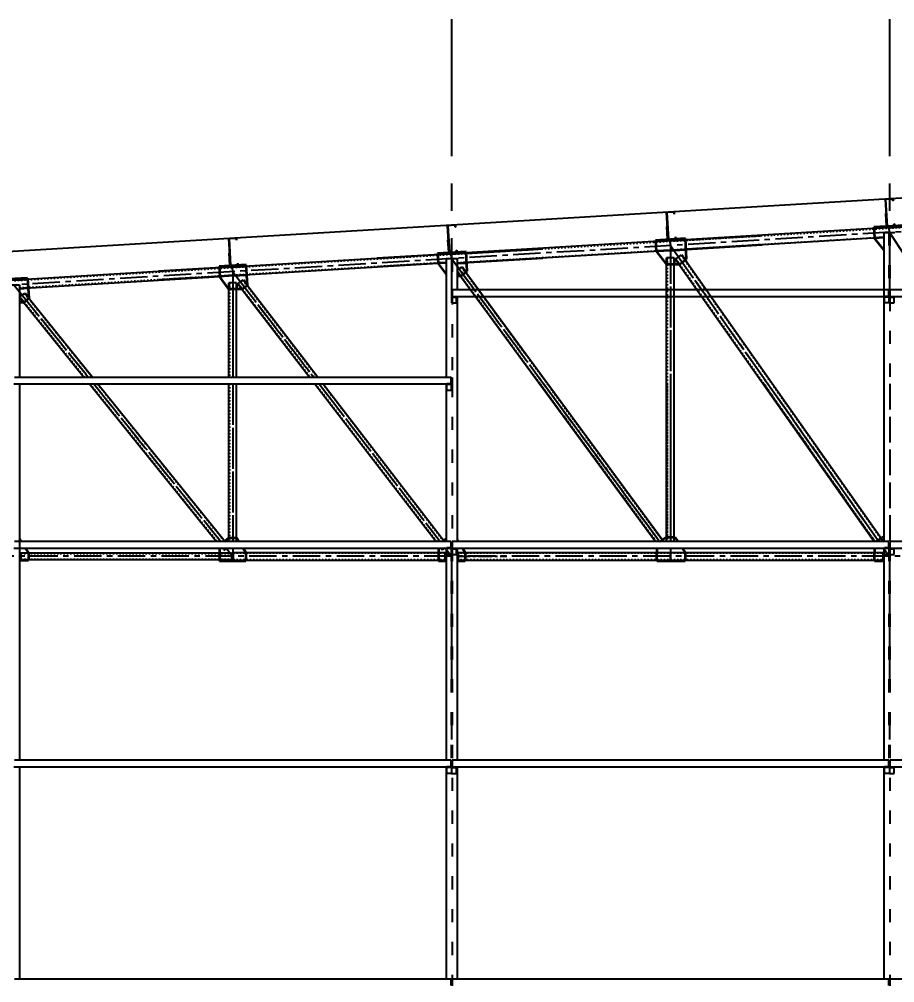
# Model space of a CAD drawing. Header units: inches. Extents: x -15 to 1885144, y -42615 to 866270.
# Drawn here: x 1668083 to 1676084, y 157170 to 165976 of the extents above; entities that cross this region are included whole.
import ezdxf

# ---------------------------------------------------------------- set-up
doc = ezdxf.new("R2010")
doc.units = ezdxf.units.IN
doc.header["$LTSCALE"] = 100
doc.header["$MEASUREMENT"] = 0
for name, pattern in [('CENTER', [2, 1.25, -0.25, 0.25, -0.25]), ('CENTERX2', [4, 2.5, -0.5, 0.5, -0.5]), ('dash line', [30, 12, -18]), ('PHANTOM2', [1.25, 0.625, -0.125, 0.125, -0.125, 0.125, -0.125])]:
    doc.linetypes.add(name, pattern=pattern)
for name, color, linetype in [('axis', 8, 'PHANTOM2'), ('corrugated sheet', 6, 'Continuous'), ('dimensions', 10, 'PHANTOM2'), ('layout', 7, 'Continuous'), ('purlins', 4, 'Continuous'), ('sections', 3, 'Continuous')]:
    doc.layers.add(name, color=color, linetype=linetype)
doc.layers.add('gusset plate', color=1, linetype='Continuous', lineweight=35)
doc.layers.add('weld', color=2, linetype='Continuous', lineweight=35)
doc.styles.get("Standard").update_dxf_attribs({"font": 'arial.ttf'})
doc.dimstyles.new('Dim_1', dxfattribs={"dimtxt": 300, "dimasz": 500, "dimexe": 0.0625, "dimexo": 0.0625, "dimgap": 100, "dimtad": 0, "dimtih": 1, "dimtoh": 1, "dimdec": 0, "dimzin": 0, "dimdsep": 46, "dimtxsty": 'Standard', "dimblk": 'OBLIQUE', "dimcen": 0.09, "dimclrd": 256, "dimclre": 256, "dimclrt": 256, "dimadec": 0, "dimazin": 0, "dimtm": 1e-09, "dimtfac": 1, "dimtdec": 0, "dimtofl": 0, "dimtmove": 0, "dimatfit": 3, "dimfxl": 1, "dimtfillclr": 256, "dimtolj": 1, "dimtzin": 0, "dimlwe": -1, "dimarcsym": 0})

# ---------------------------------------------------------------- blocks, each defined once
blk = doc.blocks.new('_Oblique')
at = {"color": 0, "linetype": 'ByBlock', "lineweight": -2}
blk.add_line((-0.5, -0.5), (0.5, 0.5), dxfattribs=at)
blk = doc.blocks.new('*D1246')
at = {"layer": 'Defpoints', "color": 0, "ltscale": 10, "transparency": 16777216}
for p in [(1680034.4, 164573.7), (1660034.4, 163373.7), (1660435.6, 163373.7), (1661653.9, 163406), (1659614.4, 163348.5)]:
    blk.add_point(p, dxfattribs=at)
at = {"layer": 'dimensions', "linetype": 'dash line', "ltscale": 10, "transparency": 16777216}
blk.add_line((1660435.7, 163373.7), (1661654.3, 163373.7), dxfattribs=at)
at = {"layer": 'dimensions', "lineweight": -2, "ltscale": 10, "transparency": 16777216}
blk.add_arc((1660034.4, 163373.7), 1619.8, 0, 3.43363, dxfattribs=at)
at = {"layer": 'dimensions', "lineweight": -2, "ltscale": 10, "transparency": 16777216, "xscale": 500, "yscale": 500, "zscale": 500}
for p, rotation in [((1661651.3, 163470.7), 93.43363036184672), ((1661654.2, 163373.7), 270.0000000000198)]:
    blk.add_blockref('_Oblique', p, dxfattribs=dict(at, rotation=rotation))
at = {"layer": 'dimensions', "ltscale": 10, "transparency": 16777216, "insert": (1661445, 164170), "char_height": 300, "attachment_point": 5}
blk.add_mtext('\\A1;3°', dxfattribs=at)

msp = doc.modelspace()

# ---------------------------------------------------------------- hatches: boundary and pattern name
at = {"layer": 'purlins', "ltscale": 10}
h = msp.add_hatch(color=256, dxfattribs=at)
h.dxf.hatch_style = 1
h.paths.add_polyline_path([(1676006.448, 164191.796), (1676001.457, 164191.497), (1676002.056, 164181.515), (1676007.047, 164181.814)])
h = msp.add_hatch(color=256, dxfattribs=at)
h.dxf.hatch_style = 1
h.paths.add_polyline_path([(1674006.448, 164071.796), (1674001.457, 164071.497), (1674002.056, 164061.515), (1674007.047, 164061.814)])
h = msp.add_hatch(color=256, dxfattribs=at)
h.dxf.hatch_style = 1
h.paths.add_polyline_path([(1672006.448, 163951.796), (1672001.457, 163951.497), (1672002.056, 163941.515), (1672007.047, 163941.814)])
h = msp.add_hatch(color=256, dxfattribs=at)
h.dxf.hatch_style = 1
h.paths.add_polyline_path([(1670006.448, 163831.796), (1670001.457, 163831.497), (1670002.056, 163821.515), (1670007.047, 163821.814)])
at = {"layer": 'purlins', "ltscale": 0.01}
h = msp.add_hatch(color=256, dxfattribs=at)
h.dxf.hatch_style = 1
h.paths.add_polyline_path([(1672064.378, 163437.095), (1672064.378, 163443.095), (1672054.378, 163443.095), (1672054.378, 163437.095)])
h = msp.add_hatch(color=256, dxfattribs=at)
h.dxf.hatch_style = 1
h.paths.add_polyline_path([(1676004.371, 163437.461), (1676004.371, 163443.461), (1676014.371, 163443.461), (1676014.371, 163437.461)])
h = msp.add_hatch(color=256, dxfattribs=at)
h.dxf.hatch_style = 1
h.paths.add_polyline_path([(1676064.378, 163437.095), (1676064.378, 163443.095), (1676054.378, 163443.095), (1676054.378, 163437.095)])
h = msp.add_hatch(color=256, dxfattribs=at)
h.dxf.hatch_style = 1
h.paths.add_polyline_path([(1672004.371, 162637.461), (1672004.371, 162643.461), (1672014.371, 162643.461), (1672014.371, 162637.461)])
h = msp.add_hatch(color=256, dxfattribs=at)
h.dxf.hatch_style = 1
h.paths.add_polyline_path([(1672004.371, 161137.461), (1672004.371, 161143.461), (1672014.371, 161143.461), (1672014.371, 161137.461)])
h = msp.add_hatch(color=256, dxfattribs=at)
h.dxf.hatch_style = 1
h.paths.add_polyline_path([(1672064.378, 161137.095), (1672064.378, 161143.095), (1672054.378, 161143.095), (1672054.378, 161137.095)])
h = msp.add_hatch(color=256, dxfattribs=at)
h.dxf.hatch_style = 1
h.paths.add_polyline_path([(1676004.371, 161137.461), (1676004.371, 161143.461), (1676014.371, 161143.461), (1676014.371, 161137.461)])
h = msp.add_hatch(color=256, dxfattribs=at)
h.dxf.hatch_style = 1
h.paths.add_polyline_path([(1676064.378, 161137.095), (1676064.378, 161143.095), (1676054.378, 161143.095), (1676054.378, 161137.095)])
h = msp.add_hatch(color=256, dxfattribs=at)
h.dxf.hatch_style = 1
h.paths.add_polyline_path([(1672004.371, 159137.461), (1672004.371, 159143.461), (1672014.371, 159143.461), (1672014.371, 159137.461)])
h = msp.add_hatch(color=256, dxfattribs=at)
h.dxf.hatch_style = 1
h.paths.add_polyline_path([(1672064.378, 159137.095), (1672064.378, 159143.095), (1672054.378, 159143.095), (1672054.378, 159137.095)])
h = msp.add_hatch(color=256, dxfattribs=at)
h.dxf.hatch_style = 1
h.paths.add_polyline_path([(1676004.371, 159137.461), (1676004.371, 159143.461), (1676014.371, 159143.461), (1676014.371, 159137.461)])
h = msp.add_hatch(color=256, dxfattribs=at)
h.dxf.hatch_style = 1
h.paths.add_polyline_path([(1676064.378, 159137.095), (1676064.378, 159143.095), (1676054.378, 159143.095), (1676054.378, 159137.095)])

# ---------------------------------------------------------------- linework, layer by layer
at = {"layer": 'axis', "linetype": 'CENTER', "ltscale": 10}
for p, q in [((1672034.378, 165975.986), (1672034.378, 163383.095)), ((1672034.378, 165975.986), (1672034.378, 163383.095)), ((1672034.378, 165975.986), (1672034.378, 163383.095)), ((1672034.378, 165975.986), (1672034.378, 163383.095)), ((1676034.378, 165975.986), (1676034.378, 163383.095)), ((1676034.378, 165975.986), (1676034.378, 163383.095)), ((1676034.378, 165975.986), (1676034.378, 163383.095)), ((1676034.378, 165975.986), (1676034.378, 163383.095)), ((1676034.378, 165975.986), (1676034.378, 163383.095)), ((1672034.378, 161143.095), (1672034.378, 159083.095)), ((1672034.378, 161143.095), (1672034.378, 159083.095)), ((1672034.378, 161143.095), (1672034.378, 159083.095)), ((1672034.378, 161143.095), (1672034.378, 159083.095)), ((1676034.378, 161143.095), (1676034.378, 159083.095)), ((1676034.378, 161143.095), (1676034.378, 159083.095)), ((1676034.378, 161143.095), (1676034.378, 159083.095)), ((1676034.378, 161143.095), (1676034.378, 159083.095)), ((1676034.378, 161143.095), (1676034.378, 159083.095))]:
    msp.add_line(p, q, dxfattribs=at)
at = {"layer": 'axis', "linetype": 'CENTERX2'}
for p, q in [((1680034.378, 164268.176), (1664084.378, 163311.176)), ((1676034.378, 164028.176), (1676034.378, 163383.095)), ((1676034.378, 164028.176), (1677934.258, 161216.353)), ((1674034.378, 163908.176), (1674034.378, 161243.299)), ((1674034.378, 163908.176), (1675932.305, 161213.119)), ((1672034.378, 163788.176), (1672034.378, 163383.095)), ((1672034.378, 163788.176), (1673935.172, 161203.095)), ((1670034.378, 163668.176), (1670034.378, 162703.095)), ((1670034.378, 163668.176), (1670776.747, 162703.095)), ((1668034.378, 163548.176), (1668715.894, 162703.095)), ((1668764.281, 162643.095), (1669925.572, 161203.095)), ((1670034.378, 162643.095), (1670034.378, 161203.095)), ((1670822.901, 162643.095), (1671930.594, 161203.095)), ((1672876.349, 162643.095), (1673936.734, 161200.971)), ((1674034.378, 162643.095), (1674034.378, 161203.095)), ((1674925.28, 162643.095), (1675939.364, 161203.095)), ((1700034.378, 161068.176), (1664039.378, 161068.176)), ((1669973.959, 161143.095), (1670034.378, 161068.176)), ((1670034.378, 161143.095), (1670034.378, 161068.176)), ((1671975.26, 161145.03), (1672034.378, 161068.176)), ((1672034.378, 161143.095), (1672034.378, 161068.176)), ((1672034.378, 161143.095), (1672034.378, 161068.176)), ((1674034.378, 161143.095), (1674034.378, 161068.176)), ((1675981.618, 161143.095), (1676034.378, 161068.176)), ((1676034.378, 161143.095), (1676034.378, 161068.176)), ((1676034.378, 161143.095), (1676034.378, 161068.176))]:
    msp.add_line(p, q, dxfattribs=at)
at = {"layer": 'axis', "linetype": 'CENTER'}
for p, q in [((1676034.378, 163849.344), (1676034.378, 163383.095)), ((1672034.378, 163788.176), (1673935.172, 161203.095)), ((1674034.378, 163734.432), (1674034.378, 161243.299)), ((1674142.541, 163754.584), (1675932.305, 161213.119)), ((1672034.378, 163627.994), (1672034.378, 163383.095)), ((1670142.549, 163527.553), (1670776.747, 162703.095)), ((1668061.349, 163514.732), (1668715.894, 162703.095)), ((1670034.378, 163507.994), (1670034.378, 162703.095)), ((1668764.281, 162643.095), (1669925.572, 161203.095)), ((1670034.378, 162643.095), (1670034.378, 161203.095)), ((1670822.901, 162643.095), (1671930.594, 161203.095)), ((1672876.349, 162643.095), (1673936.734, 161200.971)), ((1674034.378, 162643.095), (1674034.378, 161203.095)), ((1674925.28, 162643.095), (1675939.364, 161203.095)), ((1669973.959, 161143.095), (1670034.378, 161068.176)), ((1670034.378, 161143.095), (1670034.378, 161068.176)), ((1671975.26, 161145.03), (1672034.378, 161068.176)), ((1672034.378, 161143.095), (1672034.378, 161068.176)), ((1672034.378, 161143.095), (1672034.378, 161068.176)), ((1674034.378, 161143.095), (1674034.378, 161068.176)), ((1675981.618, 161143.095), (1676034.378, 161068.176)), ((1676034.378, 161143.095), (1676034.378, 161068.176)), ((1676034.378, 161143.095), (1676034.378, 161068.176))]:
    msp.add_line(p, q, dxfattribs=at)
at = {"layer": 'corrugated sheet'}
for p, q in [((1680034.345, 164574.228), (1659614.345, 163349.028)), ((1680034.378, 164573.679), (1659614.378, 163348.479))]:
    msp.add_line(p, q, dxfattribs=at)
at = {"layer": 'gusset plate'}
for p, q in [((1676170.865, 164091.464), (1675891.303, 164074.69)), ((1675891.303, 164074.69), (1675897.292, 163974.869)), ((1674170.865, 163971.464), (1673896.326, 163954.991)), ((1674182.202, 163782.514), (1674170.865, 163971.464)), ((1673896.326, 163954.991), (1673902.316, 163855.171)), ((1672165.86, 163851.163), (1671906.308, 163835.59)), ((1671906.308, 163835.59), (1671911.699, 163745.752)), ((1672176.532, 163673.296), (1672165.86, 163851.163)), ((1674176.791, 163871.639), (1674176.822, 163872.18)), ((1670155.86, 163730.563), (1669910.92, 163715.867)), ((1669910.92, 163715.867), (1669917.119, 163621.068)), ((1670168.082, 163546.327), (1670155.86, 163730.563)), ((1674113.925, 163734.432), (1674182.202, 163782.514)), ((1672114.922, 163627.994), (1672176.532, 163673.296)), ((1668158.887, 163610.746), (1667930.964, 163597.07)), ((1670115.949, 163507.994), (1670168.082, 163546.327))]:
    msp.add_line(p, q, dxfattribs=at)
at = {"layer": 'gusset plate', "linetype": 'dash line'}
for p, q in [((1675984.378, 163867.794), (1675897.325, 163974.871)), ((1673902.316, 163855.171), (1673999.378, 163734.432)), ((1671984.378, 163648.14), (1671911.699, 163745.752)), ((1674113.925, 163734.432), (1673999.378, 163734.432)), ((1669999.378, 163507.994), (1669917.119, 163621.068)), ((1672114.922, 163627.994), (1672084.378, 163627.994)), ((1668158.887, 163610.746), (1668171.356, 163426.11)), ((1670115.949, 163507.994), (1669999.378, 163507.994)), ((1673999.378, 161243.299), (1673936.734, 161200.971)), ((1675984.378, 161249.79), (1675918.072, 161203.095)), ((1668084.378, 161228.821), (1668100.673, 161203.095)), ((1669959.142, 161202.886), (1669999.378, 161235.334)), ((1670069.378, 161235.334), (1670090.257, 161203.095)), ((1671984.378, 161227.742), (1671952.338, 161203.095)), ((1668138.676, 161143.095), (1668167.128, 161098.176)), ((1669913.543, 161143.095), (1669913.543, 161023.176)), ((1670129.115, 161143.095), (1670154.968, 161103.176)), ((1671914.898, 161143.095), (1671914.898, 161023.176)), ((1673909.378, 161143.095), (1673909.378, 161103.176)), ((1675899.378, 161143.095), (1675899.378, 161103.176))]:
    msp.add_line(p, q, dxfattribs=at)
at = {"layer": 'gusset plate', "ltscale": 10}
for q in [(1668084.378, 163388.445), (1668171.356, 163426.11)]:
    msp.add_line((1668124.651, 163388.445), q, dxfattribs=at)
at = {"layer": 'gusset plate', "linetype": 'CENTER'}
for p, q in [((1673999.378, 161243.299), (1674074.858, 161243.299)), ((1674074.858, 161243.299), (1674101.977, 161203.095)), ((1669999.378, 161235.334), (1670069.378, 161235.334)), ((1672084.378, 161216.596), (1672093.306, 161203.095)), ((1672132.981, 161143.095), (1672159.378, 161103.176)), ((1674142.45, 161143.095), (1674169.378, 161103.176))]:
    msp.add_line(p, q, dxfattribs=at)
at = {"layer": 'gusset plate', "linetype": 'ByBlock'}
for p, q in [((1668167.128, 161098.176), (1668167.128, 161028.176)), ((1670154.968, 161103.176), (1670154.968, 161023.176)), ((1672159.378, 161103.176), (1672159.378, 161023.176)), ((1673909.378, 161023.176), (1673909.378, 161103.176)), ((1674169.378, 161103.176), (1674169.378, 161023.176)), ((1675899.378, 161023.176), (1675899.378, 161103.176)), ((1668167.128, 161028.176), (1668084.378, 161028.176)), ((1670154.968, 161023.176), (1669913.543, 161023.176)), ((1671984.378, 161023.176), (1671914.898, 161023.176)), ((1672159.378, 161023.176), (1672084.378, 161023.176)), ((1674169.378, 161023.176), (1673909.378, 161023.176)), ((1675984.378, 161023.176), (1675899.378, 161023.176))]:
    msp.add_line(p, q, dxfattribs=at)
at = {"layer": 'layout', "ltscale": 0.01}
for p, q in [((1675984.378, 164028.176), (1675984.378, 161249.79)), ((1675984.378, 164028.176), (1676084.378, 164028.176)), ((1672084.378, 163791.176), (1672084.378, 163503.095)), ((1671984.378, 163788.176), (1671984.378, 162703.095)), ((1671984.378, 163788.176), (1672084.378, 163788.176)), ((1672084.378, 163676.301), (1672084.378, 163503.095)), ((1667984.378, 163548.176), (1668084.378, 163548.176)), ((1668084.378, 163548.176), (1668084.378, 162703.095)), ((1672084.378, 163443.095), (1672084.378, 161203.095)), ((1672084.378, 163443.095), (1672084.378, 162703.095)), ((1668084.378, 162643.095), (1668084.378, 159203.095)), ((1671984.378, 162643.095), (1671984.378, 161203.095)), ((1675984.378, 162643.095), (1675984.378, 161199.963)), ((1671984.378, 161143.095), (1671984.378, 159203.095)), ((1672084.378, 161143.095), (1672084.378, 159203.095)), ((1675984.378, 161143.095), (1675984.378, 159203.095)), ((1668084.378, 159143.095), (1668084.378, 157203.095)), ((1671984.378, 159143.095), (1671984.378, 157203.095)), ((1672084.378, 159143.095), (1672084.378, 157203.095)), ((1675984.378, 159143.095), (1675984.378, 157203.095))]:
    msp.add_line(p, q, dxfattribs=at)
at = {"layer": 'layout', "linetype": 'dash line', "ltscale": 0.1}
for p, q in [((1676029.378, 164028.176), (1676029.378, 163383.461)), ((1676039.378, 164028.476), (1676039.378, 161203.095)), ((1672029.378, 163788.176), (1672029.378, 163787.876)), ((1672039.378, 163788.476), (1672039.378, 162703.095)), ((1672039.378, 162643.095), (1672039.378, 161203.095)), ((1676039.378, 162643.095), (1676039.378, 161203.095)), ((1672029.378, 161143.095), (1672029.378, 159083.461)), ((1672039.378, 161143.095), (1672039.378, 157203.095)), ((1676029.378, 161143.095), (1676029.378, 159083.461)), ((1676039.378, 161143.095), (1676039.378, 157203.095))]:
    msp.add_line(p, q, dxfattribs=at)
at = {"layer": 'purlins', "ltscale": 10}
for p, q in [((1675998.063, 164331.545), (1676067.937, 164335.738)), ((1676013.036, 164081.994), (1675998.063, 164331.545)), ((1676066.061, 164333.621), (1676000.179, 164329.668)), ((1676000.179, 164329.668), (1676014.913, 164084.11)), ((1676067.139, 164315.654), (1676066.061, 164333.621)), ((1676067.937, 164335.738), (1676069.135, 164315.773)), ((1676069.135, 164315.773), (1676067.139, 164315.654)), ((1673998.063, 164211.545), (1674067.937, 164215.738)), ((1674013.036, 163961.994), (1673998.063, 164211.545)), ((1674066.061, 164213.621), (1674000.179, 164209.668)), ((1674000.179, 164209.668), (1674014.913, 163964.11)), ((1674067.139, 164195.654), (1674066.061, 164213.621)), ((1674069.135, 164195.773), (1674067.139, 164195.654)), ((1674067.937, 164215.738), (1674069.135, 164195.773)), ((1676007.745, 164086.685), (1676000.858, 164201.479)), ((1676001.457, 164191.497), (1676006.448, 164191.796)), ((1676002.056, 164181.515), (1676007.047, 164181.814)), ((1671998.063, 164091.545), (1672067.937, 164095.738)), ((1672013.036, 163841.994), (1671998.063, 164091.545)), ((1672066.061, 164093.621), (1672000.179, 164089.668)), ((1672000.179, 164089.668), (1672014.913, 163844.11)), ((1672067.139, 164075.654), (1672066.061, 164093.621)), ((1672069.135, 164075.773), (1672067.139, 164075.654)), ((1672067.937, 164095.738), (1672069.135, 164075.773)), ((1674007.745, 163966.685), (1674000.858, 164081.479)), ((1674001.457, 164071.497), (1674006.448, 164071.796)), ((1674002.056, 164061.515), (1674007.047, 164061.814)), ((1675962.826, 164083.99), (1676007.745, 164086.685)), ((1675963.126, 164078.999), (1675962.826, 164083.99)), ((1676013.036, 164081.994), (1675963.126, 164078.999)), ((1676031.084, 164083.077), (1676013.036, 164081.994)), ((1676014.913, 164084.11), (1676080.794, 164088.063)), ((1676079.716, 164106.031), (1676081.712, 164106.15)), ((1676080.794, 164088.063), (1676079.716, 164106.031)), ((1676081.712, 164106.15), (1676082.91, 164086.186)), ((1669998.063, 163971.545), (1670067.937, 163975.738)), ((1670013.036, 163721.994), (1669998.063, 163971.545)), ((1670066.061, 163973.621), (1670000.179, 163969.668)), ((1670000.179, 163969.668), (1670014.913, 163724.11)), ((1670067.139, 163955.654), (1670066.061, 163973.621)), ((1670067.937, 163975.738), (1670069.135, 163955.773)), ((1674014.913, 163964.11), (1674080.794, 163968.063)), ((1674079.716, 163986.031), (1674081.712, 163986.15)), ((1674080.794, 163968.063), (1674079.716, 163986.031)), ((1674081.712, 163986.15), (1674082.91, 163966.186)), ((1670069.135, 163955.773), (1670067.139, 163955.654)), ((1672007.745, 163846.685), (1672000.858, 163961.479)), ((1672001.457, 163951.497), (1672006.448, 163951.796)), ((1672002.056, 163941.515), (1672007.047, 163941.814)), ((1673962.826, 163963.99), (1674007.745, 163966.685)), ((1673963.126, 163958.999), (1673962.826, 163963.99)), ((1674013.036, 163961.994), (1673963.126, 163958.999)), ((1674031.084, 163963.077), (1674013.036, 163961.994)), ((1670007.745, 163726.685), (1670000.858, 163841.479)), ((1670001.457, 163831.497), (1670006.448, 163831.796)), ((1670002.056, 163821.515), (1670007.047, 163821.814)), ((1671962.826, 163843.99), (1672007.745, 163846.685)), ((1671963.126, 163838.999), (1671962.826, 163843.99)), ((1672013.036, 163841.994), (1671963.126, 163838.999)), ((1672031.084, 163843.077), (1672013.036, 163841.994)), ((1672014.913, 163844.11), (1672080.794, 163848.063)), ((1672079.716, 163866.031), (1672081.712, 163866.15)), ((1672080.794, 163848.063), (1672079.716, 163866.031)), ((1672081.712, 163866.15), (1672082.91, 163846.186)), ((1669962.826, 163723.99), (1670007.745, 163726.685)), ((1669963.126, 163718.999), (1669962.826, 163723.99)), ((1670013.036, 163721.994), (1669963.126, 163718.999)), ((1670031.084, 163723.077), (1670013.036, 163721.994)), ((1670014.913, 163724.11), (1670080.794, 163728.063)), ((1670079.716, 163746.031), (1670081.712, 163746.15)), ((1670080.794, 163728.063), (1670079.716, 163746.031)), ((1670081.712, 163746.15), (1670082.91, 163726.186))]:
    msp.add_line(p, q, dxfattribs=at)
at = {"layer": 'purlins', "ltscale": 0.01}
for p, q in [((1676000.858, 164201.479), (1676005.849, 164201.778)), ((1674000.858, 164081.479), (1674005.849, 164081.778)), ((1675953.144, 164078.4), (1675963.126, 164078.999)), ((1675953.144, 164078.4), (1675953.743, 164068.418)), ((1675953.743, 164068.418), (1676093.491, 164076.803)), ((1676031.084, 164083.077), (1676082.91, 164086.186)), ((1676092.892, 164086.785), (1676082.91, 164086.186)), ((1672000.858, 163961.479), (1672005.849, 163961.778)), ((1673953.144, 163958.4), (1673963.126, 163958.999)), ((1673953.144, 163958.4), (1673953.743, 163948.418)), ((1673953.743, 163948.418), (1674093.491, 163956.803)), ((1674031.084, 163963.077), (1674082.91, 163966.186)), ((1674092.892, 163966.785), (1674082.91, 163966.186)), ((1674092.892, 163966.785), (1674093.491, 163956.803)), ((1670000.858, 163841.479), (1670005.849, 163841.778)), ((1671953.144, 163838.4), (1671963.126, 163838.999)), ((1671953.144, 163838.4), (1671953.743, 163828.418)), ((1671953.743, 163828.418), (1672093.491, 163836.803)), ((1672031.084, 163843.077), (1672082.91, 163846.186)), ((1672092.892, 163846.785), (1672082.91, 163846.186)), ((1672092.892, 163846.785), (1672093.491, 163836.803)), ((1669953.144, 163718.4), (1669963.126, 163718.999)), ((1669953.144, 163718.4), (1669953.743, 163708.418)), ((1669953.743, 163708.418), (1670093.491, 163716.803)), ((1670031.084, 163723.077), (1670082.91, 163726.186)), ((1670092.892, 163726.785), (1670082.91, 163726.186)), ((1670092.892, 163726.785), (1670093.491, 163716.803)), ((1667953.444, 163588.4), (1668093.193, 163596.785)), ((1668092.594, 163606.767), (1668082.612, 163606.168)), ((1668092.594, 163606.767), (1668093.193, 163596.785)), ((1672034.378, 163443.095), (1676034.378, 163443.095)), ((1672034.378, 163443.095), (1672034.378, 163383.095)), ((1676029.371, 163503.095), (1672039.378, 163503.095)), ((1672039.378, 163503.095), (1672039.378, 163443.095)), ((1672039.378, 163443.095), (1672079.378, 163443.095)), ((1672054.378, 163443.095), (1672054.378, 163437.095)), ((1672064.378, 163443.095), (1672064.378, 163437.095)), ((1672079.378, 163437.095), (1672079.378, 163443.095)), ((1675989.371, 163437.461), (1675989.371, 163443.461)), ((1676029.371, 163443.461), (1675989.371, 163443.461)), ((1676004.371, 163443.461), (1676004.371, 163437.461)), ((1676014.371, 163443.461), (1676014.371, 163437.461)), ((1676029.371, 163443.461), (1676029.371, 163503.461)), ((1676034.378, 163443.095), (1680034.378, 163443.095)), ((1680029.371, 163503.095), (1676039.378, 163503.095)), ((1676039.378, 163503.095), (1676039.378, 163443.095)), ((1676039.378, 163443.095), (1676079.378, 163443.095)), ((1676054.378, 163443.095), (1676054.378, 163437.095)), ((1676064.378, 163443.095), (1676064.378, 163437.095)), ((1676079.378, 163437.095), (1676079.378, 163443.095)), ((1672034.378, 163437.095), (1672079.378, 163437.095)), ((1672034.378, 163383.095), (1672079.378, 163383.095)), ((1672079.378, 163383.095), (1672079.378, 163437.095)), ((1676034.378, 163437.461), (1675989.371, 163437.461)), ((1675989.371, 163383.461), (1675989.371, 163437.461)), ((1676034.371, 163383.461), (1675989.371, 163383.461)), ((1676034.378, 163437.095), (1676079.378, 163437.095)), ((1676034.378, 163383.095), (1676079.378, 163383.095)), ((1676079.378, 163383.095), (1676079.378, 163437.095)), ((1672029.371, 162703.095), (1668039.378, 162703.095)), ((1672029.371, 162643.461), (1672029.371, 162703.461)), ((1672039.378, 162703.095), (1672039.378, 162643.095)), ((1668034.378, 162643.095), (1672034.378, 162643.095)), ((1671989.371, 162637.461), (1671989.371, 162643.461)), ((1672029.371, 162643.461), (1671989.371, 162643.461)), ((1672034.378, 162637.461), (1671989.371, 162637.461)), ((1671989.371, 162583.461), (1671989.371, 162637.461)), ((1672034.371, 162583.461), (1671989.371, 162583.461)), ((1672004.371, 162643.461), (1672004.371, 162637.461)), ((1672014.371, 162643.461), (1672014.371, 162637.461)), ((1672034.371, 162583.461), (1672034.371, 162643.461)), ((1672029.371, 161203.095), (1668039.378, 161203.095)), ((1672029.371, 161143.461), (1672029.371, 161203.461)), ((1676029.371, 161203.095), (1672039.378, 161203.095)), ((1672039.378, 161203.095), (1672039.378, 161143.095)), ((1676029.371, 161143.461), (1676029.371, 161203.461)), ((1680029.371, 161203.095), (1676039.378, 161203.095)), ((1676039.378, 161203.095), (1676039.378, 161143.095)), ((1668034.378, 161143.095), (1672034.378, 161143.095)), ((1671989.371, 161137.461), (1671989.371, 161143.461)), ((1672029.371, 161143.461), (1671989.371, 161143.461)), ((1672034.378, 161137.461), (1671989.371, 161137.461)), ((1671989.371, 161083.461), (1671989.371, 161137.461)), ((1672034.371, 161083.461), (1671989.371, 161083.461)), ((1672004.371, 161143.461), (1672004.371, 161137.461)), ((1672014.371, 161143.461), (1672014.371, 161137.461)), ((1672034.378, 161143.095), (1676034.378, 161143.095)), ((1672034.378, 161137.095), (1672079.378, 161137.095)), ((1672034.378, 161083.095), (1672079.378, 161083.095)), ((1672039.378, 161143.095), (1672079.378, 161143.095)), ((1672054.378, 161143.095), (1672054.378, 161137.095)), ((1672064.378, 161143.095), (1672064.378, 161137.095)), ((1672079.378, 161137.095), (1672079.378, 161143.095)), ((1672079.378, 161083.095), (1672079.378, 161137.095)), ((1675989.371, 161137.461), (1675989.371, 161143.461)), ((1676029.371, 161143.461), (1675989.371, 161143.461)), ((1676034.378, 161137.461), (1675989.371, 161137.461)), ((1675989.371, 161083.461), (1675989.371, 161137.461)), ((1676034.371, 161083.461), (1675989.371, 161083.461)), ((1676004.371, 161143.461), (1676004.371, 161137.461)), ((1676014.371, 161143.461), (1676014.371, 161137.461)), ((1676034.378, 161143.095), (1680034.378, 161143.095)), ((1676034.378, 161137.095), (1676079.378, 161137.095)), ((1676034.378, 161083.095), (1676079.378, 161083.095)), ((1676039.378, 161143.095), (1676079.378, 161143.095)), ((1676054.378, 161143.095), (1676054.378, 161137.095)), ((1676064.378, 161143.095), (1676064.378, 161137.095)), ((1676079.378, 161137.095), (1676079.378, 161143.095)), ((1676079.378, 161083.095), (1676079.378, 161137.095)), ((1668034.378, 159143.095), (1672034.378, 159143.095)), ((1672029.371, 159203.095), (1668039.378, 159203.095)), ((1671989.371, 159137.461), (1671989.371, 159143.461)), ((1672029.371, 159143.461), (1671989.371, 159143.461)), ((1672034.378, 159137.461), (1671989.371, 159137.461)), ((1671989.371, 159083.461), (1671989.371, 159137.461)), ((1672004.371, 159143.461), (1672004.371, 159137.461)), ((1672014.371, 159143.461), (1672014.371, 159137.461)), ((1672029.371, 159143.461), (1672029.371, 159203.461)), ((1672034.378, 159143.095), (1676034.378, 159143.095)), ((1672034.378, 159137.095), (1672079.378, 159137.095)), ((1676029.371, 159203.095), (1672039.378, 159203.095)), ((1672039.378, 159203.095), (1672039.378, 159143.095)), ((1672039.378, 159143.095), (1672079.378, 159143.095)), ((1672054.378, 159143.095), (1672054.378, 159137.095)), ((1672064.378, 159143.095), (1672064.378, 159137.095)), ((1672079.378, 159137.095), (1672079.378, 159143.095)), ((1672079.378, 159083.095), (1672079.378, 159137.095)), ((1675989.371, 159137.461), (1675989.371, 159143.461)), ((1676029.371, 159143.461), (1675989.371, 159143.461)), ((1676034.378, 159137.461), (1675989.371, 159137.461)), ((1675989.371, 159083.461), (1675989.371, 159137.461)), ((1676004.371, 159143.461), (1676004.371, 159137.461)), ((1676014.371, 159143.461), (1676014.371, 159137.461)), ((1676029.371, 159143.461), (1676029.371, 159203.461)), ((1676034.378, 159143.095), (1680034.378, 159143.095)), ((1676034.378, 159137.095), (1676079.378, 159137.095)), ((1680029.371, 159203.095), (1676039.378, 159203.095)), ((1676039.378, 159203.095), (1676039.378, 159143.095)), ((1676039.378, 159143.095), (1676079.378, 159143.095)), ((1676054.378, 159143.095), (1676054.378, 159137.095)), ((1676064.378, 159143.095), (1676064.378, 159137.095)), ((1676079.378, 159137.095), (1676079.378, 159143.095)), ((1676079.378, 159083.095), (1676079.378, 159137.095)), ((1672034.371, 159083.461), (1671989.371, 159083.461)), ((1672034.378, 159083.095), (1672079.378, 159083.095)), ((1676034.371, 159083.461), (1675989.371, 159083.461)), ((1676034.378, 159083.095), (1676079.378, 159083.095)), ((1672029.371, 157203.095), (1668039.378, 157203.095)), ((1672029.371, 157143.461), (1672029.371, 157203.461)), ((1676029.371, 157203.095), (1672039.378, 157203.095)), ((1672039.378, 157203.095), (1672039.378, 157143.095)), ((1676029.371, 157143.461), (1676029.371, 157203.461)), ((1680029.371, 157203.095), (1676039.378, 157203.095)), ((1676039.378, 157203.095), (1676039.378, 157143.095))]:
    msp.add_line(p, q, dxfattribs=at)
at = {"layer": 'sections'}
for p, q in [((1676031.683, 164073.095), (1677891.902, 164184.708)), ((1676031.683, 164073.095), (1674171.464, 163961.482)), ((1674031.683, 163953.095), (1674863.744, 164003.018)), ((1675984.378, 163980.095), (1674176.854, 163871.643)), ((1672031.683, 163833.095), (1672863.744, 163883.018)), ((1674031.683, 163953.095), (1672166.459, 163841.181)), ((1674037.073, 163863.256), (1674869.134, 163913.18)), ((1670031.683, 163713.095), (1671906.907, 163825.608)), ((1672031.683, 163833.095), (1671354.787, 163792.481)), ((1674037.073, 163863.256), (1672084.378, 163746.095)), ((1672084.378, 163746.095), (1672869.134, 163793.18)), ((1673999.378, 161243.299), (1673999.378, 163794.432)), ((1674069.378, 163794.432), (1673999.378, 163794.432)), ((1674069.378, 161243.299), (1674069.378, 163794.432)), ((1674079.378, 163783.488), (1674136.611, 163823.793)), ((1674141.605, 163816.701), (1675960.922, 161233.271)), ((1668094.072, 163596.839), (1669911.572, 163705.889)), ((1670031.683, 163713.095), (1669354.787, 163672.481)), ((1670036.774, 163633.256), (1671911.699, 163745.752)), ((1671984.378, 163750.113), (1671359.578, 163712.625)), ((1672084.378, 163680.01), (1672127.717, 163711.877)), ((1672127.717, 163711.877), (1672719.932, 162906.465)), ((1673999.378, 161243.299), (1673999.378, 163734.432)), ((1674069.378, 161243.299), (1674069.378, 163734.432)), ((1674084.372, 163776.397), (1675896.556, 161203.095)), ((1674113.925, 163734.432), (1675896.556, 161203.095)), ((1674171.157, 163774.736), (1675960.922, 161233.271)), ((1668084.378, 163516.113), (1669916.793, 163626.058)), ((1670036.474, 163633.238), (1669359.578, 163592.625)), ((1672084.378, 163669.533), (1673897.935, 161203.095)), ((1672091.087, 163660.409), (1673897.935, 161203.095)), ((1672163.261, 163663.538), (1673961.611, 161217.781)), ((1670069.378, 163567.994), (1669999.378, 163567.994)), ((1669999.378, 162731.803), (1669999.378, 163544.331)), ((1670069.378, 162731.803), (1670069.378, 163544.331)), ((1670081.791, 163557.335), (1670129.349, 163593.917)), ((1670081.791, 163557.335), (1670691.321, 162764.946)), ((1670129.349, 163593.917), (1670738.879, 162801.528)), ((1670166.724, 163545.329), (1670814.596, 162703.095)), ((1668086.986, 163435.15), (1668133.691, 163472.815)), ((1668133.691, 163472.815), (1668758.587, 162697.929)), ((1669999.378, 162703.095), (1669999.378, 163507.994)), ((1670069.378, 162703.095), (1670069.378, 163507.994)), ((1670118.374, 163509.777), (1670738.898, 162703.095)), ((1668086.986, 163435.15), (1668677.341, 162703.095)), ((1668086.987, 163435.151), (1668677.354, 162703.095)), ((1668171.356, 163426.113), (1668754.434, 162703.095)), ((1668725.741, 162643.095), (1669887.032, 161203.095)), ((1668802.821, 162643.095), (1669964.112, 161203.095)), ((1669999.378, 161203.095), (1669999.378, 162643.095)), ((1670069.378, 161203.095), (1670069.378, 162643.095)), ((1670785.052, 162643.095), (1671892.745, 161203.095)), ((1670860.75, 162643.095), (1671968.443, 161203.095)), ((1672839.112, 162643.095), (1673897.935, 161203.095)), ((1672913.586, 162643.095), (1673972.409, 161203.095)), ((1673999.378, 161203.095), (1673999.378, 162643.095)), ((1674069.378, 161203.095), (1674069.378, 162643.095)), ((1674882.472, 162643.095), (1675896.556, 161203.095)), ((1674968.088, 162643.095), (1675984.378, 161199.963)), ((1668098.475, 161098.176), (1668539.168, 161098.176)), ((1668167.128, 161098.176), (1670023.543, 161098.176)), ((1669935.419, 161143.095), (1669941.075, 161136.082)), ((1670039.968, 161103.176), (1671914.898, 161103.176)), ((1671442.346, 161103.176), (1671974.422, 161103.176)), ((1671938.898, 161143.095), (1671951.481, 161126.738)), ((1672084.378, 161103.176), (1672539.168, 161103.176)), ((1672159.378, 161103.176), (1674034.378, 161103.176)), ((1674034.378, 161103.176), (1674539.168, 161103.176)), ((1674169.378, 161103.176), (1675975.862, 161103.176)), ((1668098.475, 161038.176), (1668539.168, 161038.176)), ((1668167.128, 161038.176), (1670023.543, 161038.176)), ((1670039.968, 161033.176), (1671914.898, 161033.176)), ((1671442.346, 161033.176), (1671974.422, 161033.176)), ((1672084.378, 161033.176), (1672539.168, 161033.176)), ((1672159.378, 161033.176), (1674034.378, 161033.176)), ((1674034.378, 161033.176), (1674539.168, 161033.176)), ((1674169.378, 161033.176), (1675975.862, 161033.176))]:
    msp.add_line(p, q, dxfattribs=at)
at = {"layer": 'sections', "linetype": 'dash line', "ltscale": 0.01}
for p, q in [((1676031.982, 164068.104), (1678031.982, 164188.108)), ((1674171.762, 163956.515), (1676031.982, 164068.104)), ((1674031.982, 163948.104), (1674863.905, 163998.021)), ((1674176.553, 163876.659), (1675984.378, 163985.104)), ((1672166.757, 163836.215), (1674031.982, 163948.104)), ((1674036.904, 163868.255), (1674868.826, 163918.172)), ((1670031.982, 163708.104), (1671735.891, 163810.342)), ((1671354.787, 163787.481), (1672031.982, 163828.104)), ((1672031.982, 163828.104), (1672863.905, 163878.021)), ((1672084.378, 163751.13), (1674036.774, 163868.247)), ((1672084.378, 163751.104), (1672868.826, 163798.172)), ((1674004.378, 163794.432), (1674004.378, 161243.299)), ((1674064.378, 163794.432), (1674064.378, 161243.299)), ((1674132.523, 163820.914), (1675956.834, 161230.392)), ((1669354.787, 163667.481), (1670031.982, 163708.104)), ((1670036.604, 163638.255), (1671726.488, 163739.652)), ((1671358.979, 163717.607), (1671984.378, 163755.122)), ((1672124.495, 163709.507), (1673958.294, 161215.539)), ((1674083.466, 163786.367), (1675902.672, 161203.095)), ((1674118.013, 163737.311), (1675902.672, 161203.095)), ((1674167.069, 163771.858), (1675956.834, 161230.392)), ((1668040.096, 163588.591), (1669685.508, 163687.32)), ((1668084.378, 163521.123), (1669676.105, 163616.63)), ((1669358.979, 163597.607), (1670036.175, 163638.229)), ((1672084.378, 163676.301), (1673902.911, 161203.095)), ((1670004.378, 163567.994), (1670004.378, 162703.095)), ((1670064.378, 163567.994), (1670064.378, 162703.095)), ((1670084.969, 163559.779), (1670743.956, 162703.095)), ((1670126.178, 163591.479), (1670809.55, 162703.095)), ((1668130.579, 163470.305), (1668749.296, 162703.095)), ((1668090.108, 163437.668), (1668682.505, 162703.095)), ((1668730.892, 162643.095), (1669892.182, 161203.095)), ((1668797.683, 162643.095), (1669959.142, 161202.886)), ((1670004.378, 162643.095), (1670004.378, 161203.095)), ((1670064.378, 162643.095), (1670064.378, 161203.095)), ((1670790.11, 162643.095), (1671897.803, 161203.095)), ((1670855.704, 162643.095), (1671963.396, 161203.095)), ((1672844.088, 162643.095), (1673902.911, 161203.095)), ((1672908.621, 162643.095), (1673967.444, 161203.095)), ((1674004.378, 162643.095), (1674004.378, 161203.095)), ((1674064.378, 162643.095), (1674064.378, 161203.095)), ((1674888.587, 162643.095), (1675902.672, 161203.095)), ((1674961.972, 162643.095), (1675976.057, 161203.095)), ((1668098.475, 161094.176), (1670023.543, 161094.176)), ((1669940.569, 161143.095), (1669944.195, 161138.599)), ((1670039.968, 161098.176), (1671974.422, 161098.176)), ((1671943.956, 161143.095), (1671954.658, 161129.183)), ((1672084.378, 161098.176), (1674034.378, 161098.176)), ((1674034.378, 161098.176), (1675975.862, 161098.176)), ((1668098.475, 161042.176), (1670023.543, 161042.176)), ((1670039.968, 161038.176), (1671974.422, 161038.176)), ((1672084.378, 161038.176), (1674034.378, 161038.176)), ((1674034.378, 161038.176), (1675975.862, 161038.176))]:
    msp.add_line(p, q, dxfattribs=at)
at = {"layer": 'sections', "ltscale": 10}
for p, q in [((1676007.385, 164071.637), (1676031.683, 164073.095)), ((1674007.385, 163951.637), (1674031.683, 163953.095)), ((1672007.385, 163831.637), (1672031.683, 163833.095)), ((1670007.385, 163711.637), (1670031.683, 163713.095))]:
    msp.add_line(p, q, dxfattribs=at)
at = {"layer": 'sections', "linetype": 'CENTER'}
for p, q in [((1676034.378, 164028.176), (1676031.683, 164073.095)), ((1674034.378, 163908.176), (1674031.683, 163953.095)), ((1674034.378, 163908.176), (1674037.073, 163863.256)), ((1672034.378, 163788.176), (1672031.683, 163833.095)), ((1670034.378, 163668.176), (1670031.982, 163708.104)), ((1670034.378, 163668.176), (1670034.378, 162731.803)), ((1670034.378, 163668.176), (1670036.774, 163628.247)), ((1669999.378, 161251.422), (1669999.378, 161261.422)), ((1673999.378, 161251.422), (1673999.378, 161261.422)), ((1672079.378, 161068.176), (1672539.168, 161068.176))]:
    msp.add_line(p, q, dxfattribs=at)
at = {"layer": 'sections', "linetype": 'dash line'}
for p, q in [((1672034.378, 163788.176), (1672031.683, 163833.095)), ((1669953.216, 161121.027), (1669980.581, 161143.095)), ((1670023.543, 161098.176), (1670023.543, 161038.176)), ((1670039.968, 161033.176), (1670039.968, 161103.176))]:
    msp.add_line(p, q, dxfattribs=at)
at = {"layer": 'sections', "ltscale": 0.01}
for p, q in [((1668098.475, 161098.176), (1668098.475, 161038.176)), ((1671974.422, 161033.176), (1671974.422, 161103.176)), ((1672092.932, 161103.176), (1672092.932, 161033.176)), ((1675975.862, 161103.176), (1675975.862, 161033.176))]:
    msp.add_line(p, q, dxfattribs=at)
at = {"layer": 'sections', "linetype": 'ByBlock'}
for p, q in [((1671951.481, 161126.738), (1671975.26, 161145.03)), ((1674034.378, 161103.176), (1674034.378, 161033.176)), ((1674034.378, 161033.176), (1674034.378, 161103.176))]:
    msp.add_line(p, q, dxfattribs=at)
at = {"layer": 'weld', "linetype": 'CENTER'}
for p, q in [((1676031.683, 164073.095), (1675891.934, 164064.71)), ((1676031.683, 164073.095), (1676171.432, 164081.48)), ((1675984.378, 163980.095), (1675897.325, 163974.871)), ((1674031.683, 163953.095), (1673896.925, 163945.009)), ((1674031.683, 163953.095), (1674171.432, 163961.48)), ((1672031.683, 163833.095), (1671906.907, 163825.608)), ((1672031.683, 163833.095), (1672166.441, 163841.18)), ((1674037.073, 163863.256), (1673902.316, 163855.171)), ((1673999.378, 163794.432), (1673999.378, 163734.432)), ((1674037.073, 163863.256), (1674176.822, 163871.641)), ((1674069.378, 163794.432), (1674069.378, 163734.432)), ((1674136.611, 163823.793), (1674171.157, 163774.736)), ((1670031.683, 163713.095), (1670156.459, 163720.581)), ((1671984.378, 163750.113), (1671911.699, 163745.752)), ((1672084.378, 163746.095), (1672171.849, 163751.343)), ((1672127.717, 163711.877), (1672163.261, 163663.538)), ((1674079.378, 163783.488), (1674113.925, 163734.432)), ((1670037.073, 163633.274), (1670161.849, 163640.761)), ((1672084.378, 163669.533), (1672114.922, 163627.994)), ((1668039.777, 163593.581), (1668159.561, 163600.768)), ((1669999.378, 163567.994), (1669999.378, 163507.994)), ((1670069.378, 163567.994), (1670069.378, 163507.994)), ((1670129.349, 163593.917), (1670166.353, 163545.812)), ((1668084.378, 163516.113), (1668164.952, 163520.948))]:
    msp.add_line(p, q, dxfattribs=at)
at = {"layer": 'weld', "linetype": 'dash line'}
for p, q in [((1670031.384, 163713.077), (1669911.599, 163705.889)), ((1670036.604, 163633.246), (1669916.82, 163626.059)), ((1670081.791, 163557.335), (1670118.374, 163509.777)), ((1668133.691, 163472.815), (1668171.356, 163426.11)), ((1668086.986, 163435.15), (1668124.651, 163388.445))]:
    msp.add_line(p, q, dxfattribs=at)

# ---------------------------------------------------------------- dimensions: what is measured, and where the dimension line sits
at = {"layer": 'dimensions', "ltscale": 10}
dim = msp.add_angular_dim_2l(base=(1661653.889, 163406.035), line1=((1680034.378, 164573.679), (1659614.378, 163348.479)), line2=((1660034.378, 163373.679), (1660435.644, 163373.679)), dimstyle='Dim_1', dxfattribs=at)
dim.commit()
dim.dimension.update_dxf_attribs({"geometry": '*D1246', "text_midpoint": (1661444.966, 164169.985), "dimtype": 162})

doc.saveas('drawing.dxf')
